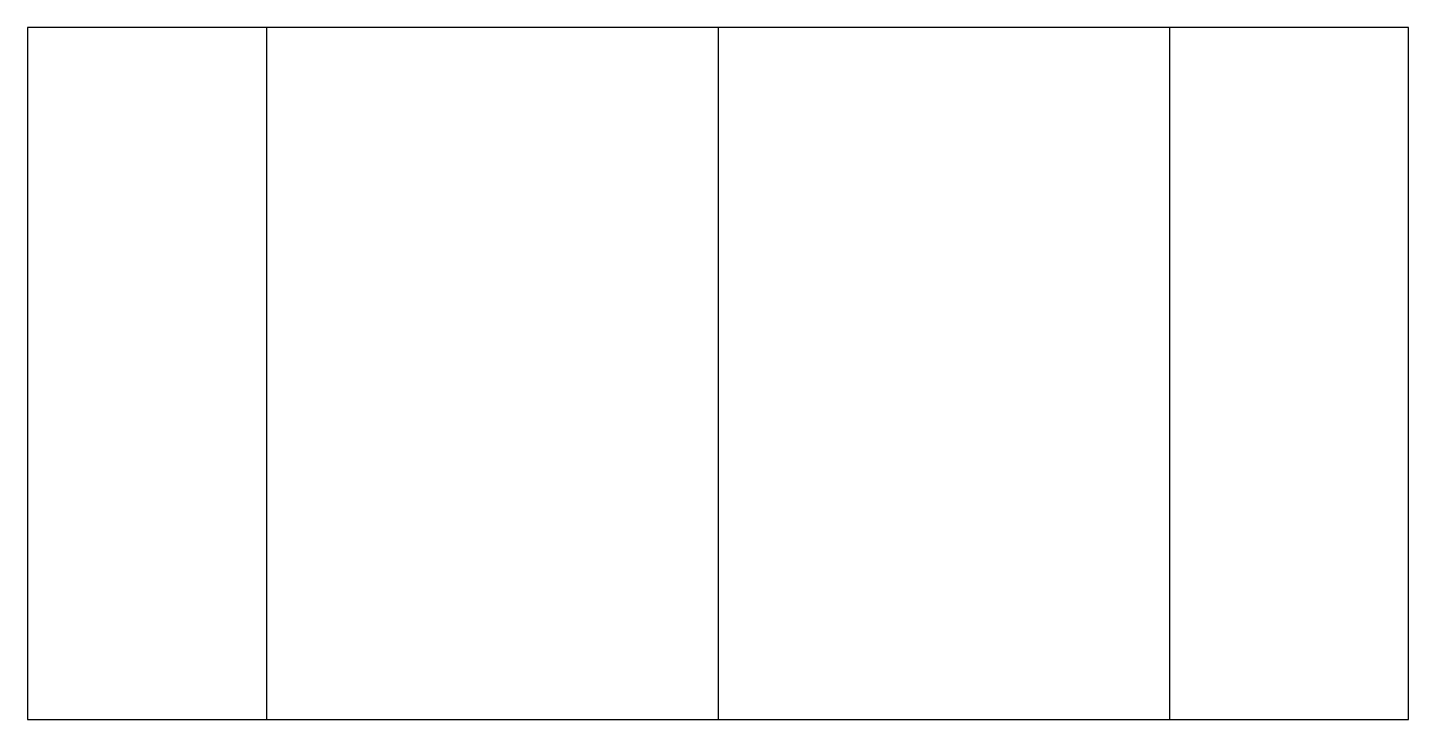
# Model space of a CAD drawing. Extents: x -100 to 478, y 0 to 290.
import ezdxf

# ---------------------------------------------------------------- set-up
doc = ezdxf.new("R2010")
doc.units = 0
doc.layers.get('0').update_dxf_attribs({"linetype": 'CONTINUOUS'})

msp = doc.modelspace()

# ---------------------------------------------------------------- linework, layer by layer
at = {"linetype": 'CONTINUOUS'}
for p, q in [((478, 289.69), (-100, 289.69)), ((-100, 289.69), (-100, 0)), ((478, 289.69), (-100, 289.69)), ((-100, 289.69), (-100, 0)), ((0, 289.69), (0, 0)), ((189, 289.69), (189, 0)), ((378, 289.69), (378, 0)), ((478, 0), (478, 289.69)), ((478, 0), (478, 289.69)), ((-100, 0), (478, 0)), ((-100, 0), (478, 0))]:
    msp.add_line(p, q, dxfattribs=at)

doc.saveas('drawing.dxf')
